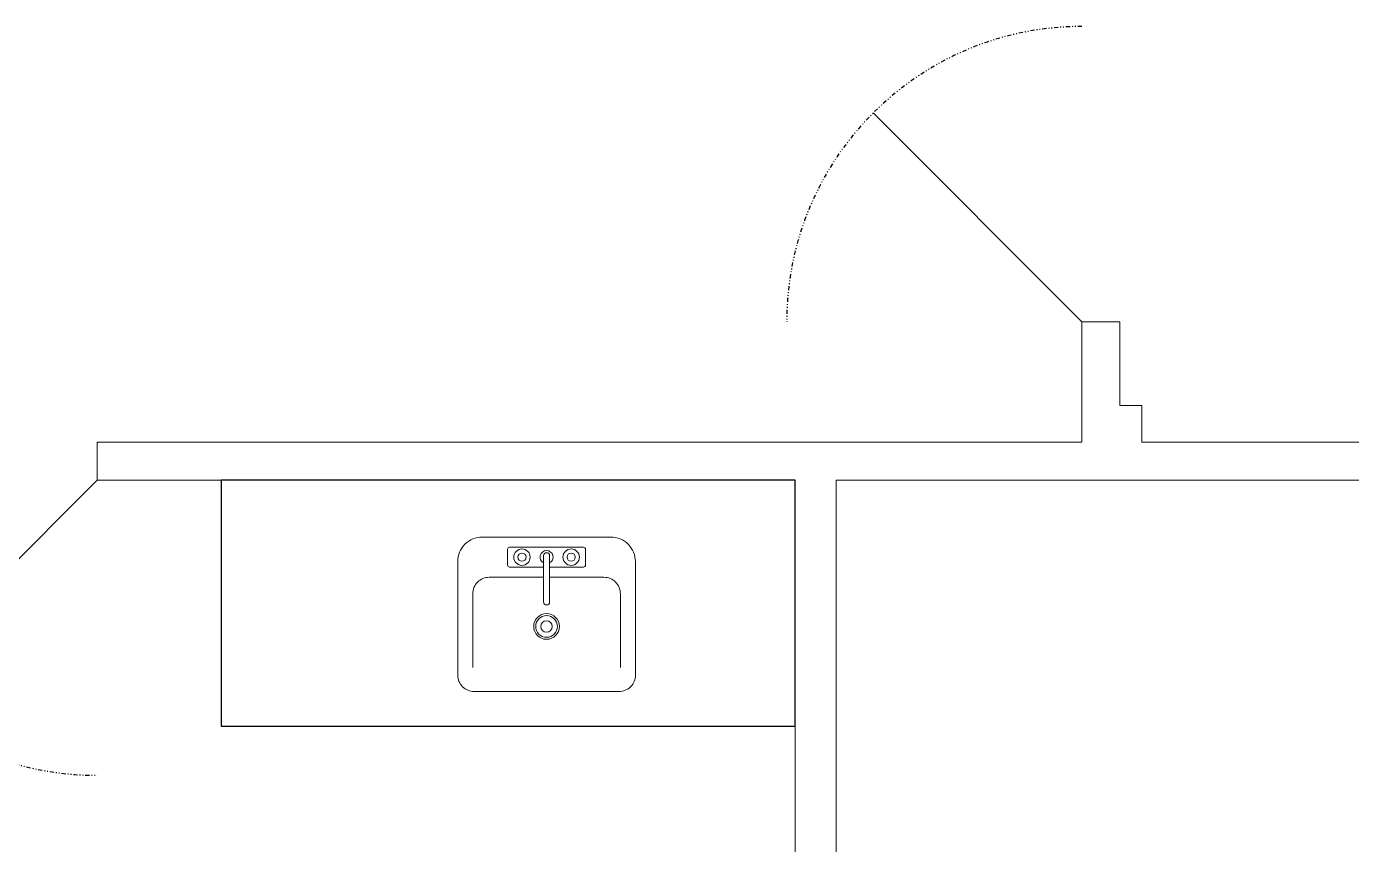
# Model space of a CAD drawing. Header units: inches. Extents: x -27 to 7514, y -484 to 2591.
# Drawn here: x 4038.5 to 4200.1, y 606.4 to 706.1 of the extents above; entities that cross this region are included whole.
import ezdxf

# ---------------------------------------------------------------- set-up
doc = ezdxf.new("R2010")
doc.units = ezdxf.units.IN
doc.header["$MEASUREMENT"] = 0
doc.linetypes.add('DIVIDE', pattern=[1.25, 0.5, -0.25, 0, -0.25, 0, -0.25])
for name, color, linetype, lineweight in [('F-Ch', 4, 'Continuous', 30), ('I-Cab', 151, 'Continuous', 20), ('I-CWall', 110, 'Continuous', 20), ('I-Dor', 210, 'Continuous', 30)]:
    doc.layers.add(name, color=color, linetype=linetype, lineweight=lineweight)

# ---------------------------------------------------------------- blocks, each defined once
blk = doc.blocks.new('36_door')
at = {"linetype": 'Continuous'}
blk.add_line((0, 0), (-25.455996, -25.455996), dxfattribs=at)
at = {"linetype": 'DIVIDE'}
blk.add_arc((0, 0), 36, 180, 270, dxfattribs=at)

msp = doc.modelspace()

# ---------------------------------------------------------------- linework, layer by layer
at = {"layer": 'F-Ch'}
msp.add_lwpolyline([(4062.22, 620.79), (4132.22, 620.79), (4132.22, 650.79), (4062.22, 650.79)], close=True, dxfattribs=at)
at = {"layer": 'I-Cab'}
msp.add_lwpolyline([(4091.06, 627.01, 0.414214), (4093.06, 625.01), (4110.73, 625.01, 0.414214), (4112.73, 627.01), (4112.73, 640.85, 0.414214), (4109.73, 643.85), (4094.06, 643.85, 0.414214), (4091.06, 640.85)], format="xyb", close=True, dxfattribs=at)
at = {"layer": 'I-Cab', "linetype": 'Continuous'}
for points in [[(4102.27, 640.19), (4106.4, 640.19, 0.414214), (4106.65, 640.44), (4106.65, 642.36, 0.414214), (4106.4, 642.61), (4097.39, 642.61, 0.414214), (4097.14, 642.36), (4097.14, 640.44, 0.414214), (4097.39, 640.19), (4101.52, 640.19)], [(4102.27, 640.7, 3.994872), (4101.52, 640.7)], [(4102.27, 641.57, 1), (4101.52, 641.57)], [(4101.52, 635.95, 1), (4102.27, 635.95)]]:
    msp.add_lwpolyline(points, format="xyb", dxfattribs=at)
at = {"layer": 'I-Cab'}
for points in [[(4101.52, 641.57), (4101.52, 635.95)], [(4102.27, 641.57), (4102.27, 635.95)], [(4094.89, 638.95), (4101.52, 638.95)], [(4102.27, 638.95), (4108.89, 638.95)], [(4092.89, 627.95), (4092.89, 636.95)], [(4110.89, 636.95), (4110.89, 627.95)]]:
    msp.add_lwpolyline(points, dxfattribs=at)
for points in [[(4094.89, 638.95, 0.414214), (4092.89, 636.95)], [(4110.89, 636.95, 0.414214), (4108.89, 638.95)]]:
    msp.add_lwpolyline(points, format="xyb", dxfattribs=at)
for centre, radius in [((4098.89, 641.4), 1), ((4098.89, 641.4), 0.5), ((4104.89, 641.4), 1), ((4104.89, 641.4), 0.5)]:
    msp.add_circle(centre, radius, dxfattribs=at)
at = {"layer": 'I-Cab', "linetype": 'Continuous'}
for radius in [1.57, 1.32, 0.7]:
    msp.add_circle((4101.89, 632.95), radius, dxfattribs=at)
at = {"layer": 'I-CWall'}
for p, q in [((4047.1, 655.41), (4167.18, 655.41)), ((4174.47, 655.41), (4385.22, 655.41))]:
    msp.add_line(p, q, dxfattribs=at)
for points in [[(4171.8, 670.12), (4167.18, 670.12)], [(4167.18, 670.12), (4167.18, 655.41)], [(4171.8, 670.12), (4171.8, 659.9)], [(4174.47, 659.91), (4171.8, 659.91)], [(4174.47, 655.41), (4174.47, 659.91)], [(4047.1, 650.79), (4047.1, 655.41)], [(4167.18, 655.41), (4047.1, 655.41)], [(4047.1, 650.79), (4132.22, 650.79)], [(4132.22, 501.79), (4132.22, 650.79)], [(4137.22, 650.79), (4264.6, 650.79)], [(4137.22, 501.79), (4137.22, 650.79)]]:
    msp.add_lwpolyline(points, dxfattribs=at)

# ---------------------------------------------------------------- block references
at = {"layer": 'I-Dor', "rotation": 270}
msp.add_blockref('36_door', (4167.18, 670.12), dxfattribs=at)
at = {"layer": 'I-Dor'}
msp.add_blockref('36_door', (4047.1, 650.79), dxfattribs=at)

doc.saveas('drawing.dxf')
